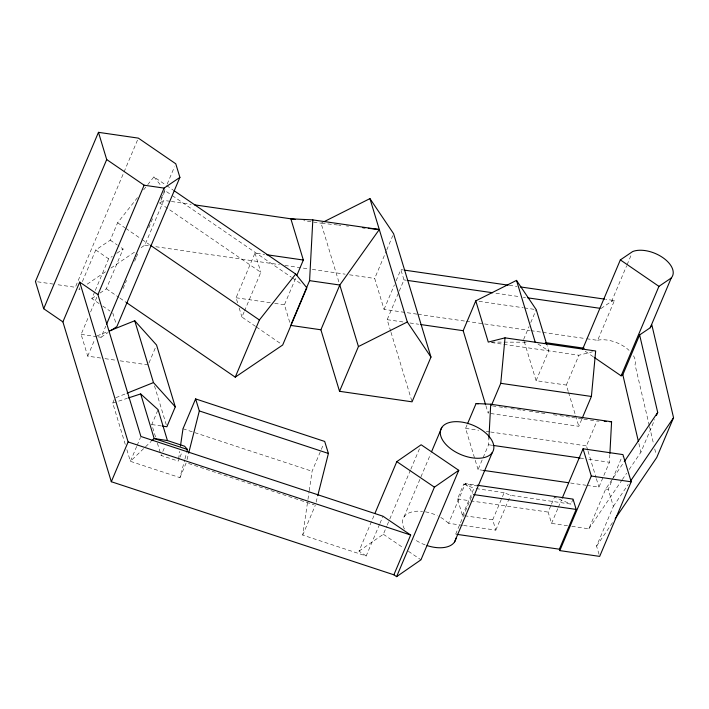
<?xml version="1.0" encoding="UTF-8"?>
<svg xmlns="http://www.w3.org/2000/svg" width="709" height="709" viewBox="0 0 709 709"><rect width="100%" height="100%" fill="white"/><g stroke="black" fill="none" stroke-linecap="round" stroke-linejoin="round"><path stroke-width="0.53" stroke-dasharray="3.54 2.66" d="M483.511 470.395L478.07 469.606L488.572 444.747L488.918 438.18M586.946 485.399L598.928 487.127L609.43 462.268L609.837 454.611M178.571 458.962L179.678 451.411M379.537 524.376L366.181 555.989L302.725 535.091L307.803 500.474M307.954 499.393L309.071 491.824M309.23 490.743L312.084 471.272L320.902 450.383M187.043 459.565L188.381 454.274M316.125 502.087L317.464 496.796M126.867 449.674L130.394 461.329L179.944 477.644L184.703 459.919M184.978 458.883L186.662 452.626M137.484 140.152L75.331 287.287L55.931 284.469M79.807 287.721L78.947 289.759L81.695 287.898M82.395 281.597L95.75 249.985L110.241 240.165L117.597 222.768L137.475 197.651M99.118 303.585L91.833 298.595L94.846 291.461M95.281 290.433L108.637 258.82L112.261 256.366M100.669 358.027L87.721 356.148L81.127 334.373L88.448 317.038M90.601 311.933L97.931 294.598M99.987 293.074L106.332 288.776L123.136 249.001L117.978 245.465M87.721 356.148L94.864 339.239M97.922 336.81L101.068 337.262L105.783 326.105M123.056 288.59L126.486 280.472M134.63 261.196L135.915 258.156M136.341 257.137L138.485 252.067M148.775 227.713L153.055 217.566M161.2 198.281L165.055 189.152M167.2 184.074L174.485 166.828M244.516 310.967L260.841 272.318L159.8 203.049L165.055 190.624L171.418 194.984M141.18 247.609L144.849 245.128L163.744 200.381L170.32 201.329M125.263 444.383L112.749 403.075L114.849 398.103M148.987 362.919L155.705 347.011M136.695 446.413L130.394 461.329L150.999 441.556M137.121 445.42L140.479 437.462M155.519 436.93L151.77 424.558L158.072 409.642M179.51 458.138L178.251 461.116L161.138 455.479L162.396 452.502M162.822 451.5L164.922 446.528M237.63 302.849L236.088 297.771L254.992 253.024L264.59 254.416M179.935 457.145L182.036 452.174M255.524 326.379L241.937 317.065L244.082 311.987M179.944 477.644L186.245 462.729L314.273 504.905M289.742 322.303L284.433 304.781L296.034 277.325M416.919 314.131L384.056 309.372L374.689 278.451L386.29 250.995M386.715 249.976L392.733 235.734M321.328 449.391L323.419 444.419M384.056 309.372L394.399 284.894M396.118 280.817L400.86 269.597L403.049 269.916M390.686 331.263L387.176 319.679L398.812 292.143M399.238 291.124L403.979 279.904L400.86 269.597M302.725 535.091L315.328 505.251M366.181 555.989L359.002 551.115L374.467 514.504M379.971 523.357L382.984 516.214M359.002 551.115L383.347 534.267L386.786 526.131M387.22 525.112L389.365 520.034M389.799 519.015L410.414 470.2M410.848 469.181L420.295 446.803M404.041 516.896L430.673 453.84M478.07 469.606L465.583 428.378L467.258 424.407M581.743 419.338L578.801 426.295L488.164 413.152L488.997 411.167M523.614 339.46L529.074 326.53M530.757 322.551L536.217 309.629M463.615 525.466L495.821 530.137L492.702 519.83L462.49 515.443L457.491 498.959L463.792 484.043L476.9 485.94M462.543 525.307L448.584 523.286L465.388 483.511L476.262 485.089M462.49 515.443L473.958 488.288L463.792 484.043M455.674 534.169L472.469 494.395M568.237 391.412L566.314 385.067L536.101 380.689L548.704 350.858L547.1 345.567M492.702 519.83L502.043 497.7M502.468 496.699L504.17 492.675L510.524 495.334L570.949 504.09L573.049 499.118M495.821 530.137L510.524 495.334M566.314 385.067L578.916 355.236L592.52 351.788M601.037 308.468L611.645 301.29L626.65 265.769M627.075 264.758L631.365 254.611M586.689 338.751L597.643 340.338L614.446 300.563L605.681 299.287M567.554 525.715L551.558 523.393L548.137 512.093L551.07 505.136M551.496 504.143L554.438 497.177L570.949 504.09M551.558 523.393L557.974 508.193M558.4 507.183L561.395 500.093M587.717 450.135L586.44 445.899L596.943 421.04L599.034 421.146M571.817 526.326L588.878 528.799L605.681 489.024L623.645 462.587M599.061 554.332L596.57 546.107L613.374 506.332L608.242 489.396L612.018 480.445M612.443 479.452L622.103 456.578M629.131 469.535L640.901 452.218L654.691 419.577M588.878 528.799L621.704 480.48M622.325 479.568L626.659 473.187M613.374 506.332L628.263 484.407M596.57 546.107L612.7 522.356M143.643 189.852L147.073 185.519M147.756 184.659L153.924 176.86L165.738 184.96M159.8 203.049L163.744 200.381M116.79 253.299L123.136 249.001M87.18 284.185L105.49 271.786M110.976 268.064L135.694 251.332M91.833 298.595L95.458 296.14M101.068 337.262L108.096 332.503M323.02 222.201L321.062 223.184L303.798 220.685M97.133 335.853L107.298 331.768M115.868 397.696L126.034 393.61M112.749 403.075L127.221 398.334M611.645 301.29L614.446 300.563M597.643 340.338L599.008 339.983A24.735 13.87 22.9 0 1 629.069 350.37M491.55 342.101L527.585 342.208M337.546 224.983L321.062 223.184L339.797 285.027M338.645 225.099L340.843 225.338M346.338 225.941L348.536 226.18M171.418 201.489L191.138 204.352M509.292 285.319L516.958 286.427M403.979 279.904L406.168 280.223M495.937 293.234L518.926 296.566M523.313 297.204L525.502 297.523M144.849 245.128L149.227 245.766M155.794 246.714L279.47 264.643M284.938 265.441L307.928 268.773M312.306 269.402L345.141 274.17M349.519 274.8L374.689 278.451M479.018 301.334L523.269 307.75M524.341 307.91L534.054 309.31M418.009 314.291L465.104 321.124M466.203 321.283L529.729 330.491M530.828 330.651L541.782 332.237M542.872 332.397L585.59 338.592M236.088 297.771L270.404 302.752M274.72 303.372L284.433 304.781M387.176 319.679L403.465 322.037M409.979 322.985L418.664 324.243M491.514 342.562L578.916 355.236M37.604 281.81L54.85 284.318M81.127 334.373L96.867 336.66M492.418 405.885L497.86 406.674M498.95 406.833L503.301 407.471M504.391 407.622L506.572 407.941M510.923 408.57L516.365 409.359M517.455 409.518L521.815 410.148M522.896 410.307L525.077 410.626M529.437 411.255L540.32 412.833M541.41 412.993L546.852 413.781M553.383 414.73L558.834 415.518M559.924 415.678L570.807 417.255M571.897 417.415L577.339 418.204M578.429 418.354L582.789 418.992M583.87 419.152L589.321 419.941M590.411 420.091L593.672 420.57M104.985 358.648L115.78 360.216M120.096 360.837L148.146 364.905M465.583 428.378L478.646 430.274M486.268 431.382L489.538 431.852M490.619 432.011L586.44 445.899M488.572 444.747L491.833 445.225M580.033 458.005L584.384 458.643M588.745 459.272L609.43 462.268M570.621 483.024L585.864 485.24M605.681 489.024L608.242 489.396M151.77 424.558L161.484 425.967M476.111 488.607L504.17 492.675M457.491 498.959L469.5 500.696M470.599 500.855L548.137 512.093M183.002 428.75L312.084 471.272M537.927 343.954L548.704 350.858M383.347 534.267L403.049 547.649M408.419 551.301L420.96 559.818M585.235 351.239L593.309 356.778M166.65 185.581L173.014 189.95M172.322 195.604L291.39 277.237M292.303 277.857L301.387 284.087M117.597 222.768L124.864 227.749M125.777 228.369L141.224 238.968M142.137 239.589L149.404 244.57M256.428 327L280.879 343.768M110.241 240.165L117.118 244.88M95.75 249.985L108.637 258.82M106.332 288.776L119.041 297.496M119.945 298.117L126.299 302.468M102.752 306.084L110.037 311.074M465.388 483.511L470.297 489.175L472.433 493.925M448.584 523.286L444.525 519.865A28.307 15.873 22.9 0 0 438.304 516.161M153.924 176.86L161.572 186.325M588.036 451.19L596.047 477.618M596.366 478.672L598.928 487.127M568.556 392.467L575.283 414.668M575.602 415.722L578.801 426.295M524.252 341.57L536.101 380.689M485.922 405.752L488.164 413.152M391.005 332.317L411.743 400.771M254.992 253.024L260.841 272.318M239.163 307.928L241.937 317.065M154.5 385.873L166.243 424.656M157.389 443.116L161.138 455.479M112.766 312.944L116.249 324.456M649.267 425.497L635.042 364.692A24.735 13.87 22.9 0 0 632.969 354.934M649.515 426.561L653.503 443.63M654.753 448.965L656.002 454.301M638.889 443.604L640.901 452.218M425.09 544.875A28.307 15.873 22.9 0 1 414.012 539.062M404.476 529.029A28.307 15.873 22.9 0 1 422.529 511.393M425.462 511.827A28.307 15.873 22.9 0 1 437.364 515.7"/><path stroke-width="1.06" d="M291.107 324.385L309.585 280.649L312.82 219.896L290.85 218.806L303.337 260.035L296.894 275.287M488.918 438.18L490.725 404.245L476.085 403.518L467.683 423.406M609.891 453.512L611.583 421.766L490.725 404.245M491.523 405.202L500.758 383.321L505.021 337.847L595.666 350.99L591.403 396.464L582.16 418.345M180.467 446.014L183.002 428.75L195.604 398.91L324.687 441.432L328.409 453.459L317.729 495.742M188.647 453.219L199.326 410.936L195.604 398.91M186.937 451.58L187.504 449.497L184.553 446.2L167.439 440.564L154.172 438.517L151.797 440.794M110.737 330.722L116.888 326.548L179.9 177.392L175.77 163.788L138.344 138.122L98.462 132.335L35.45 281.5L43.692 308.716L62.897 321.877L111.313 481.721L393.876 574.804L396.606 576.665L420.96 559.818L458.758 470.315L421.155 444.773L396.81 461.621L374.901 513.484M43.692 308.716L106.704 159.552L98.462 132.335M62.897 321.877L79.7 282.102L97.931 294.598L140.896 436.469L382.984 516.214L410.679 535.029L393.876 574.804M97.931 294.598L144.131 185.209L164.071 188.107L179.9 177.392M106.642 324.075L164.071 188.107M111.313 481.721L128.116 441.946L79.7 282.102M109.328 330.952L134.737 320.752L156.547 345.017L175.283 406.86L166.881 426.747L162.565 426.127M126.299 302.468L235.228 377.153L259.388 319.972L295.715 274.064L173.918 190.57M323.995 221.713L369.93 198.609L393.592 233.704L430.966 357.079L412.062 401.826L339.531 391.306L320.893 329.782L339.797 285.027L379.297 229.53L312.82 219.896M339.531 391.306L358.435 346.559L339.797 285.027L309.585 280.649M485.594 404.697L463.181 330.695L475.783 300.864L516.498 280.383L536.217 309.629L546.781 344.512M431.533 451.801L441.84 427.394M396.606 576.665L434.413 487.163L458.758 470.315M454.496 542.039L492.303 452.537A28.307 15.873 22.9 0 0 462.286 422.156A28.307 15.873 22.9 0 0 446.635 445.208A28.307 15.873 22.9 0 0 492.303 452.537M582.541 349.395L620.348 259.902L632.65 251.562A24.735 13.87 22.9 0 1 662.685 257.518A24.735 13.87 22.9 0 1 671.237 278.017L650.242 327.744L639.624 334.923L622.821 374.707L621.128 375.85L594.204 357.398M562.246 498.081L583.055 448.806L622.945 454.593L631.187 481.801L599.681 556.388L559.8 550.601L559.374 549.2L576.178 509.425L573.049 499.118L477.352 485.248M621.128 375.85L658.936 286.356L671.237 278.017M559.8 550.601L591.297 476.023L583.055 448.806M656.41 415.501L657.704 412.443L639.624 334.923M650.242 327.744L651.846 324.908L673.55 417.725L656.747 457.5L615.182 518.704M624.266 461.674L657.704 412.443M630.744 480.755L673.55 417.725M235.228 377.153L282.687 345.008L306.846 287.827L295.715 274.064M358.435 346.559L407.303 321.983L369.93 198.609M127.044 393.203L153.472 382.594L175.283 406.86M128.258 397.988L140.666 393.929L158.072 409.642L167.439 440.564M505.021 337.847L488.271 342.092L475.783 300.864M604.263 421.403L606.355 421.509M609.492 421.669L611.583 421.766M362.813 227.74L365.011 227.979M368.308 228.333L379.297 229.53M194.426 204.83L295.166 219.435M404.139 270.076L508.193 285.16M520.246 286.906L604.582 299.127M266.726 254.726L303.337 260.035M407.267 280.383L492.658 292.755M527.691 297.833L599.947 308.309M420.836 324.562L463.181 330.695M545.265 342.598L584.234 348.252M290.681 325.396L320.893 329.782M500.758 383.321L591.403 396.464M476.085 403.518L478.256 403.838M492.923 445.385L580.033 458.005M591.297 476.023L631.187 481.801M483.511 470.395L568.441 482.714M473.568 494.554L576.178 509.425M456.764 534.329L559.374 549.2M199.326 410.936L328.409 453.459M187.504 449.497L154.172 438.517L140.666 393.929M128.116 441.946L410.679 535.029M396.81 461.621L434.413 487.163M620.348 259.902L658.936 286.356M106.704 159.552L144.131 185.209M150.317 245.199L259.388 319.972M407.303 321.983L430.966 357.079M516.498 280.383L535.233 342.225M134.737 320.752L153.472 382.594M622.821 374.707L638.392 441.45M455.976 538.166A28.307 15.873 22.9 0 1 427.066 545.576"/></g></svg>
